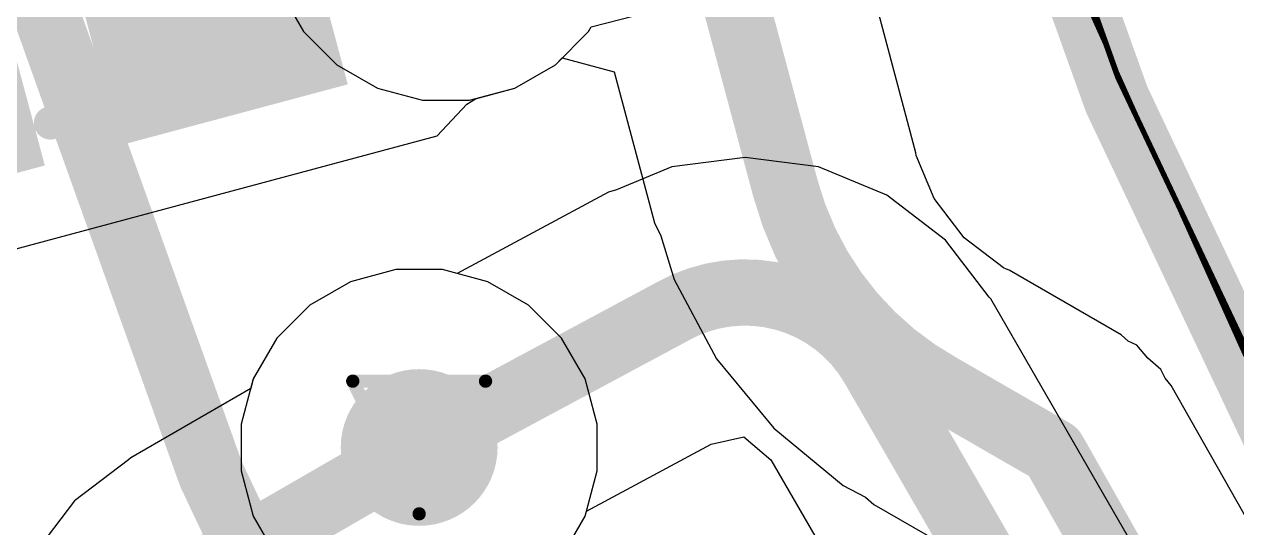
# Model space of a CAD drawing. Header units: inches. Extents: x -18 to 217, y -14 to 159.
# Drawn here: x 17.773 to 22.412, y 12.086 to 14.014 of the extents above; entities that cross this region are included whole.
import ezdxf

# ---------------------------------------------------------------- set-up
doc = ezdxf.new("R2010")
doc.units = ezdxf.units.IN
for name, color, linetype in [('Bottom Layer', 5, 'Continuous'), ('Dimension', 6, 'Continuous'), ('Drill Drawing', 1, 'Continuous'), ('Fabrication', 76, 'Continuous'), ('Mechanical 4', 56, 'Continuous'), ('Top Layer', 1, 'Continuous'), ('Top Overlay', 2, 'Continuous'), ('Top Paste', 8, 'Continuous'), ('Top Solder', 216, 'Continuous'), ('Via Holes', 16, 'Continuous')]:
    doc.layers.add(name, color=color, linetype=linetype)

# ---------------------------------------------------------------- blocks, each defined once
blk = doc.blocks.new('SK6812_EC20_10')
at = {"layer": 'Top Layer'}
for points in [[(-1.05, 0.95), (-0.25, 0.95), (-0.25, 0.25), (-1.05, 0.25)], [(0.25, 0.95), (1.05, 0.95), (1.05, 0.25), (0.25, 0.25)], [(-1.05, -0.25), (-0.25, -0.25), (-0.25, -0.95), (-1.05, -0.95)], [(0.25, -0.25), (1.05, -0.25), (1.05, -0.95), (0.25, -0.95)]]:
    blk.add_hatch(color=1, dxfattribs=at).paths.add_polyline_path(points)
at = {"layer": 'Top Paste'}
for points in [[(-1.05, 0.95), (-0.25, 0.95), (-0.25, 0.25), (-1.05, 0.25)], [(0.25, 0.95), (1.05, 0.95), (1.05, 0.25), (0.25, 0.25)], [(-1.05, -0.25), (-0.25, -0.25), (-0.25, -0.95), (-1.05, -0.95)], [(0.25, -0.25), (1.05, -0.25), (1.05, -0.95), (0.25, -0.95)]]:
    blk.add_hatch(color=8, dxfattribs=at).paths.add_polyline_path(points)
at = {"layer": 'Top Solder'}
for points in [[(-1.1516, 1.0516), (-0.1484, 1.0516), (-0.1484, 0.1484), (-1.1516, 0.1484)], [(0.1484, 1.0516), (1.1516, 1.0516), (1.1516, 0.1484), (0.1484, 0.1484)], [(-1.1516, -0.1484), (-0.1484, -0.1484), (-0.1484, -1.0516), (-1.1516, -1.0516)], [(0.1484, -0.1484), (1.1516, -0.1484), (1.1516, -1.0516), (0.1484, -1.0516)]]:
    blk.add_hatch(color=216, dxfattribs=at).paths.add_polyline_path(points)
at = {"layer": 'Top Overlay', "const_width": 0.127}
for points in [[(-0.0856, 1), (0.0762, 1)], [(-1, -0.0856), (-1, 0.0762)], [(1, -0.0856), (1, 0.0762)], [(1.2192, -0.6096), (1.3462, -0.4826)], [(1.3462, -0.7366), (1.3462, -0.4826)], [(1.3462, -0.7366), (1.2192, -0.6096)], [(-0.0856, -1), (0.0762, -1)]]:
    blk.add_lwpolyline(points, dxfattribs=at)
at = {"layer": 'Top Overlay', "const_width": 0.0635}
for points in [[(-0.1174, 1, 1), (-0.0539, 1, 1)], [(0.0445, 1, 1), (0.108, 1, 1)], [(-1.0317, 0.0762, 1), (-0.9682, 0.0762, 1)], [(0.9682, 0.0762, 1), (1.0317, 0.0762, 1)], [(-1.0318, -0.0856, 1), (-0.9683, -0.0856, 1)], [(0.9682, -0.0856, 1), (1.0317, -0.0856, 1)], [(1.3144, -0.4826, 1), (1.378, -0.4826, 1)], [(1.3144, -0.4826, 1), (1.378, -0.4826, 1)], [(1.1874, -0.6096, 1), (1.251, -0.6096, 1)], [(1.1874, -0.6096, 1), (1.251, -0.6096, 1)], [(1.3144, -0.7366, 1), (1.378, -0.7366, 1)], [(1.3144, -0.7366, 1), (1.378, -0.7366, 1)], [(-0.1174, -1, 1), (-0.0539, -1, 1)], [(0.0445, -1, 1), (0.108, -1, 1)]]:
    blk.add_lwpolyline(points, format="xyb", close=True, dxfattribs=at)

msp = doc.modelspace()

# ---------------------------------------------------------------- hatches: boundary and pattern name
at = {"layer": 'Bottom Layer'}
h = msp.add_hatch(color=5, dxfattribs=at)
edge = h.paths.add_edge_path()
edge.add_arc((19.2838, 12.3936), 0.3, 0, 360)
at = {"layer": 'Top Layer'}
h = msp.add_hatch(color=1, dxfattribs=at)
edge = h.paths.add_edge_path()
edge.add_arc((19.2838, 12.3936), 0.3, 0, 360)
at = {"layer": 'Via Holes'}
h = msp.add_hatch(color=7, dxfattribs=at)
edge = h.paths.add_edge_path()
edge.add_arc((19.2838, 12.3936), 0.15, 0, 360)

# ---------------------------------------------------------------- linework, layer by layer
at = {"layer": 'Bottom Layer'}
for p, q in [((18.7523, 14.141), (18.8419, 13.9857)), ((19.9422, 14.0037), (20.316, 14.1004)), ((18.8419, 13.9857), (18.9687, 13.8589)), ((19.805, 13.8589), (19.9318, 13.9857)), ((19.9318, 13.9857), (19.9422, 14.0037)), ((18.9687, 13.8589), (19.124, 13.7693)), ((19.6497, 13.7693), (19.805, 13.8589)), ((19.124, 13.7693), (19.2972, 13.7229)), ((19.4765, 13.7229), (19.6497, 13.7693)), ((19.2972, 13.7229), (19.4765, 13.7229)), ((20.5305, 13.5044), (20.25, 13.4675)), ((20.8111, 13.4675), (20.5305, 13.5044)), ((20.25, 13.4675), (20.0391, 13.3801)), ((21.0725, 13.3592), (20.8111, 13.4675)), ((20.0076, 13.3705), (19.4292, 13.0597)), ((20.0391, 13.3801), (20.0076, 13.3705)), ((21.297, 13.1869), (21.0725, 13.3592)), ((21.4645, 12.9686), (21.297, 13.1869)), ((19.1942, 13.0746), (19.021, 13.0282)), ((19.3735, 13.0746), (19.1942, 13.0746)), ((19.4292, 13.0597), (19.3735, 13.0746)), ((19.021, 13.0282), (18.8657, 12.9385)), ((21.4703, 12.9621), (21.4645, 12.9686)), ((23.223, 9.9263), (21.4703, 12.9621)), ((18.8657, 12.9385), (18.7389, 12.8118)), ((18.7389, 12.8118), (18.6492, 12.6565)), ((18.6492, 12.6565), (18.6028, 12.4833)), ((18.6028, 12.4833), (18.6028, 12.304)), ((20.4015, 12.4062), (20.5265, 12.4338)), ((20.5265, 12.4338), (20.6293, 12.3469)), ((19.9234, 12.1493), (20.4015, 12.4062)), ((20.6293, 12.3469), (22.3259, 9.4084)), ((18.6028, 12.304), (18.6492, 12.1308)), ((18.6492, 12.1308), (18.7389, 11.9755)), ((19.8288, 11.9755), (19.9184, 12.1308)), ((19.9184, 12.1308), (19.9234, 12.1493))]:
    msp.add_line(p, q, dxfattribs=at)
at = {"layer": 'Bottom Layer', "const_width": 0.254}
msp.add_lwpolyline([(20.2527, 12.9144, -0.411354), (21.0217, 12.7031)], format="xyb", dxfattribs=at)
for points in [[(19.2838, 12.3936), (20.2528, 12.9142)], [(21.0217, 12.7031), (22.7744, 9.6673)]]:
    msp.add_lwpolyline(points, dxfattribs=at)
at = {"layer": 'Bottom Layer', "const_width": 0.127}
for points in [[(20.1892, 12.9144, 1), (20.3162, 12.9144, 1)], [(20.1893, 12.9142, 1), (20.3163, 12.9142, 1)], [(20.9582, 12.7031, 1), (21.0852, 12.7031, 1)], [(20.9582, 12.7031, 1), (21.0852, 12.7031, 1)], [(19.2203, 12.3936, 1), (19.3473, 12.3936, 1)]]:
    msp.add_lwpolyline(points, format="xyb", close=True, dxfattribs=at)
at = {"layer": 'Dimension', "const_width": 0.254}
for points in [[(58.31, 19.467, 1), (13.31, 19.467, 1)], [(54.5603, 19.4669, 1), (17.0603, 19.4669, 1)]]:
    msp.add_lwpolyline(points, format="xyb", close=True, dxfattribs=at)
at = {"layer": 'Drill Drawing', "const_width": 0.0508}
for points in [[(19.0298, 12.6476), (19.5378, 12.6476)], [(19.0298, 12.6476), (19.2838, 12.1396)], [(19.2838, 12.1396), (19.5378, 12.6476)]]:
    msp.add_lwpolyline(points, dxfattribs=at)
at = {"layer": 'Drill Drawing', "const_width": 0.0254}
for points in [[(19.0171, 12.6476, 1), (19.0425, 12.6476, 1)], [(19.0171, 12.6476, 1), (19.0425, 12.6476, 1)], [(19.5251, 12.6476, 1), (19.5505, 12.6476, 1)], [(19.5251, 12.6476, 1), (19.5505, 12.6476, 1)], [(19.2711, 12.1396, 1), (19.2965, 12.1396, 1)], [(19.2711, 12.1396, 1), (19.2965, 12.1396, 1)]]:
    msp.add_lwpolyline(points, format="xyb", close=True, dxfattribs=at)
at = {"layer": 'Fabrication', "const_width": 0.0127}
for points in [[(53.1935, 31.3327, -1.1671), (15.6751, 13.587)], [(53.1935, 31.3327, -1.1671), (15.6751, 13.587)], [(53.1935, 31.3327, -1.1671), (15.6751, 13.587)], [(53.1935, 31.3327, -1.1671), (15.6751, 13.587)], [(54.5111, 31.1383, -1.205705), (14.1774, 15.55)], [(54.5111, 31.1383, -1.205705), (14.1774, 15.55)], [(46.0676, 30.4948, -1.250986), (21.846, 14.0738)], [(46.0676, 30.4948, -1.250986), (21.846, 14.0738)], [(46.0676, 30.4948, -1.250986), (21.846, 14.0738)], [(46.0676, 30.4948, -1.250986), (21.846, 14.0738)], [(44.8304, 30.2569, -1.342703), (22.3943, 15.55)]]:
    msp.add_lwpolyline(points, format="xyb", dxfattribs=at)
at = {"layer": 'Mechanical 4', "const_width": 0.0127}
for points in [[(50.811, 19.55, 1), (20.811, 19.55, 1)], [(50.811, 19.55, 1), (20.811, 19.55, 1)], [(50.811, 19.55, 1), (20.811, 19.55, 1)], [(50.811, 19.55, 1), (20.811, 19.55, 1)], [(50.8248, 19.5385, 1), (20.8248, 19.5385, 1)], [(50.8248, 19.5385, 1), (20.8248, 19.5385, 1)], [(50.8248, 19.5385, 1), (20.8248, 19.5385, 1)], [(50.8248, 19.5385, 1), (20.8248, 19.5385, 1)]]:
    msp.add_lwpolyline(points, format="xyb", close=True, dxfattribs=at)
at = {"layer": 'Top Layer'}
for p, q in [((21.1846, 13.5223), (20.2774, 16.9082)), ((19.805, 13.8589), (19.831, 13.8849)), ((19.831, 13.8849), (20.0293, 13.8317)), ((19.6497, 13.7693), (19.805, 13.8589)), ((20.0293, 13.8317), (20.184, 13.2541)), ((19.4989, 13.7289), (19.6497, 13.7693)), ((19.353, 13.5862), (19.4665, 13.7082)), ((19.4665, 13.7082), (19.4989, 13.7289)), ((17.9409, 13.2078), (19.353, 13.5862)), ((19.353, 13.5862), (19.353, 13.5862)), ((21.1853, 13.5116), (21.1846, 13.5223)), ((21.2538, 13.3464), (21.1853, 13.5116)), ((21.3691, 13.1961), (21.2538, 13.3464)), ((20.184, 13.2541), (20.2085, 13.2045)), ((16.7818, 12.8972), (17.9409, 13.2078)), ((17.9409, 13.2078), (17.9409, 13.2078)), ((20.2085, 13.2045), (20.2593, 13.037)), ((21.5194, 13.0808), (21.3691, 13.1961)), ((19.1942, 13.0746), (19.021, 13.0282)), ((19.3735, 13.0746), (19.1942, 13.0746)), ((19.5467, 13.0282), (19.3735, 13.0746)), ((20.2593, 13.037), (20.4217, 12.7333)), ((21.5305, 13.0762), (21.5194, 13.0808)), ((21.5407, 13.0727), (21.5305, 13.0762)), ((21.9692, 12.8253), (21.5407, 13.0727)), ((19.021, 13.0282), (18.8657, 12.9385)), ((19.702, 12.9385), (19.5467, 13.0282)), ((18.8657, 12.9385), (18.7389, 12.8118)), ((19.8288, 12.8118), (19.702, 12.9385)), ((18.7389, 12.8118), (18.6492, 12.6565)), ((19.9184, 12.6565), (19.8288, 12.8118)), ((21.9967, 12.8012), (21.9692, 12.8253)), ((22.0294, 12.7847), (21.9967, 12.8012)), ((22.072, 12.7351), (22.0294, 12.7847)), ((20.4217, 12.7333), (20.6401, 12.4671)), ((22.1212, 12.692), (22.072, 12.7351)), ((22.1374, 12.6592), (22.1212, 12.692)), ((18.6394, 12.6196), (18.1803, 12.3546)), ((18.6492, 12.6565), (18.6394, 12.6196)), ((19.9648, 12.4833), (19.9184, 12.6565)), ((22.1612, 12.6315), (22.1374, 12.6592)), ((22.6418, 11.781), (22.1612, 12.6315)), ((19.9648, 12.304), (19.9648, 12.4833)), ((20.6401, 12.4671), (20.9063, 12.2486)), ((18.1712, 12.3466), (17.9657, 12.1889)), ((18.1803, 12.3546), (18.1712, 12.3466)), ((19.9184, 12.1308), (19.9648, 12.304)), ((20.9063, 12.2486), (20.9911, 12.2033)), ((20.9911, 12.2033), (21.0227, 12.1756)), ((17.9657, 12.1889), (17.8023, 11.976)), ((21.0227, 12.1756), (21.3289, 11.9988)), ((19.8288, 11.9755), (19.9184, 12.1308))]:
    msp.add_line(p, q, dxfattribs=at)
for points, const_width in [([(14.2446, 13.1348, -0.267603), (19.4524, 34.998)], 2.032), ([(21.2817, 12.6242, -0.203622), (20.6843, 13.3882)], 0.254)]:
    msp.add_lwpolyline(points, format="xyb", dxfattribs=dict(at, const_width=const_width))
at = {"layer": 'Top Layer', "const_width": 0.254}
for points in [[(19.7771, 16.7742), (20.6843, 13.3882)], [(21.2817, 12.6242), (21.7103, 12.3767)], [(18.4393, 11.906), (19.2838, 12.3936)], [(21.7103, 12.3767), (22.1909, 11.5262)]]:
    msp.add_lwpolyline(points, dxfattribs=at)
at = {"layer": 'Top Layer', "const_width": 0.127}
for points in [[(20.6208, 13.3882, 1), (20.7478, 13.3882, 1)], [(20.6208, 13.3882, 1), (20.7478, 13.3882, 1)], [(21.2182, 12.6242, 1), (21.3452, 12.6242, 1)], [(21.2182, 12.6242, 1), (21.3452, 12.6242, 1)], [(19.2203, 12.3936, 1), (19.3473, 12.3936, 1)], [(21.6468, 12.3767, 1), (21.7738, 12.3767, 1)], [(21.6468, 12.3767, 1), (21.7738, 12.3767, 1)]]:
    msp.add_lwpolyline(points, format="xyb", close=True, dxfattribs=at)
at = {"layer": 'Top Overlay', "const_width": 0.254}
msp.add_lwpolyline([(50.8104, 19.4669, 1), (20.8103, 19.4669, 1)], format="xyb", close=True, dxfattribs=at)

# ---------------------------------------------------------------- block references
at = {"rotation": 285}
msp.add_blockref('SK6812_EC20_10', (17.697, 14.624), dxfattribs=at)

doc.saveas('drawing.dxf')
